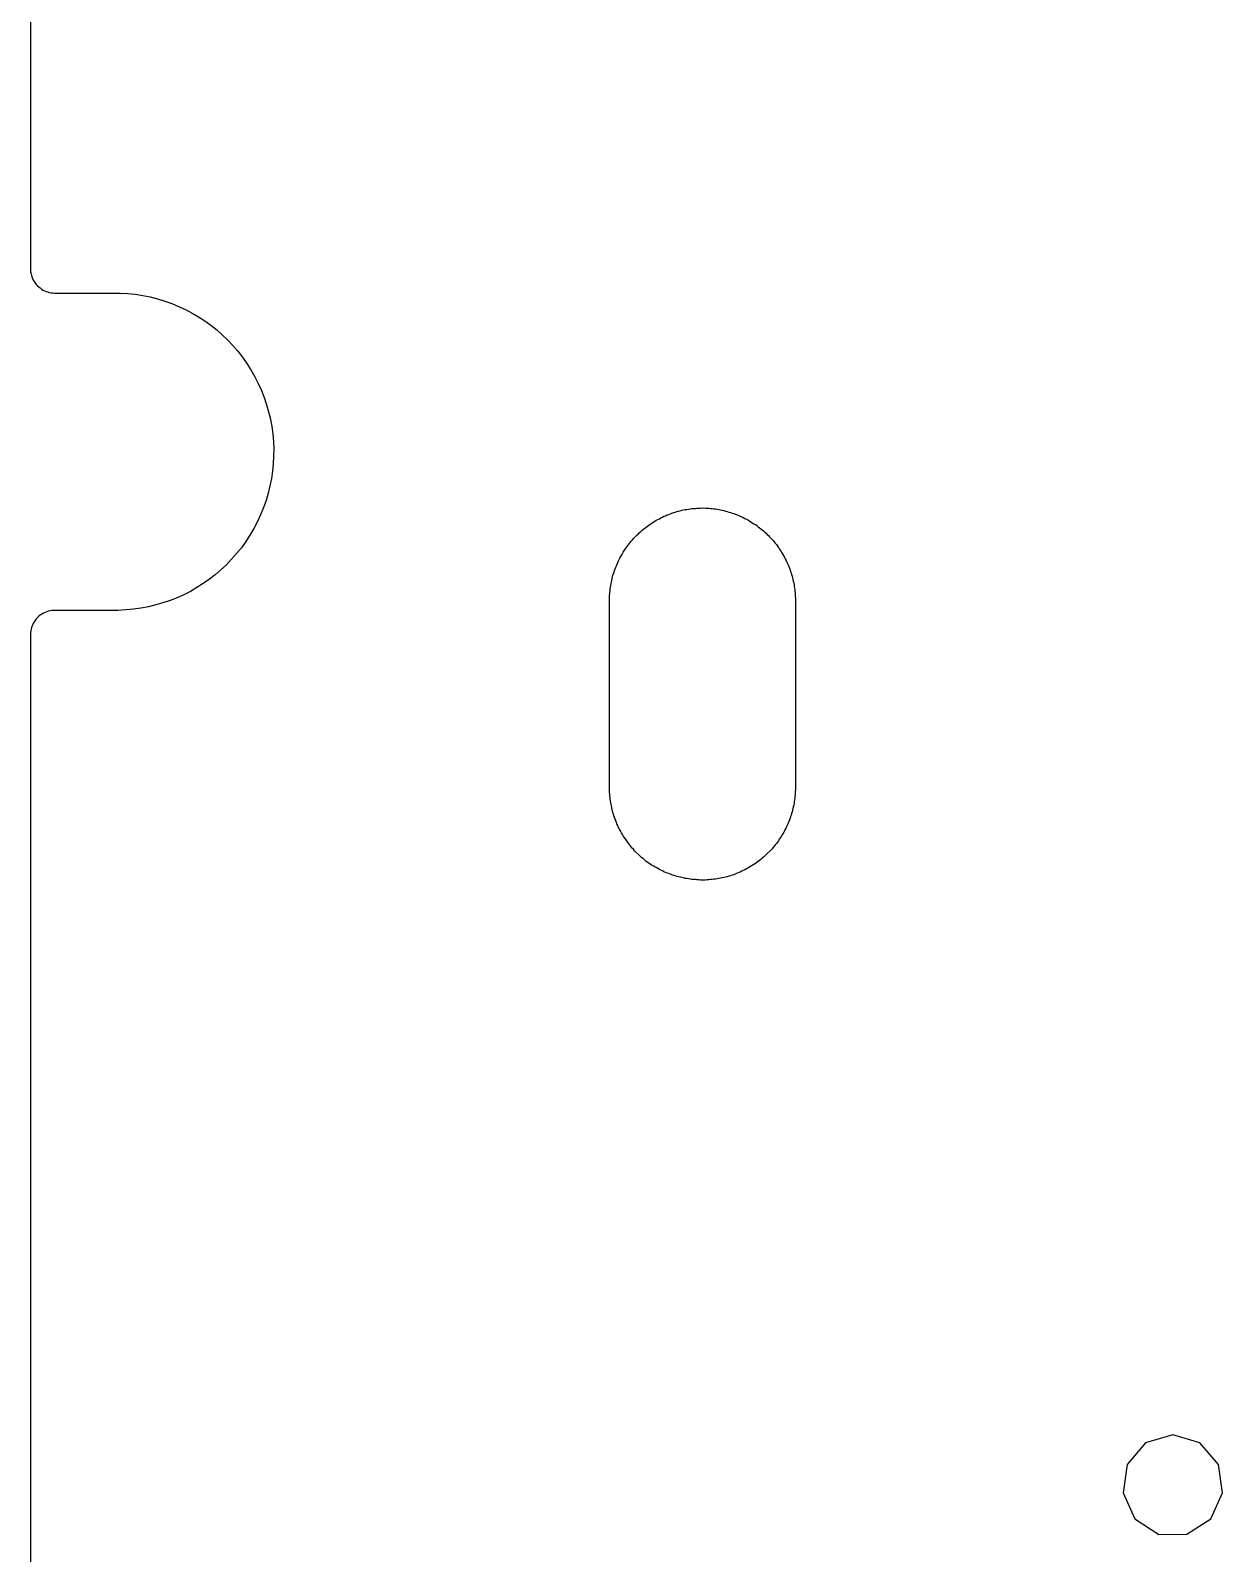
# Model space of a CAD drawing. Extents: x 14 to 158, y 769 to 1204.
# Drawn here: x 14 to 62.7, y 1079.8 to 1142 of the extents above; entities that cross this region are included whole.
import ezdxf

# ---------------------------------------------------------------- set-up
doc = ezdxf.new("R2010")
doc.units = 0

msp = doc.modelspace()

# ---------------------------------------------------------------- linework, layer by layer
at = {"layer": 'Top'}
for p, q in [((14.025766, 1183.901036), (14.0257, 1132.21)), ((14.0257, 1132.21), (14.032192, 1132.13713)), ((14.032192, 1132.13713), (14.048015, 1132.064179)), ((14.048015, 1132.064179), (14.067004, 1132.000803)), ((14.067004, 1132.000803), (14.082827, 1131.934263)), ((14.082827, 1131.934263), (14.114556, 1131.870887)), ((14.114556, 1131.870887), (14.139874, 1131.804347)), ((14.139874, 1131.804347), (14.177931, 1131.740971)), ((14.177931, 1131.740971), (14.260352, 1131.626854)), ((14.260352, 1131.626854), (14.307904, 1131.569808)), ((14.307904, 1131.569808), (14.364951, 1131.522256)), ((14.364951, 1131.522256), (14.415668, 1131.481033)), ((14.415668, 1131.481033), (14.479043, 1131.43981)), ((14.479043, 1131.43981), (14.53609, 1131.398588)), ((14.53609, 1131.398588), (14.599465, 1131.366859)), ((14.599465, 1131.366859), (14.666006, 1131.341541)), ((14.666006, 1131.341541), (14.729381, 1131.319388)), ((14.729381, 1131.319388), (14.795922, 1131.303565)), ((14.795922, 1131.303565), (14.868792, 1131.284576)), ((14.868792, 1131.284576), (14.941662, 1131.278085)), ((14.941662, 1131.278085), (15.005037, 1131.26859)), ((15.005037, 1131.26859), (17.6836, 1131.27)), ((17.6836, 1131.27), (18.000576, 1131.254176)), ((18.000576, 1131.254176), (18.30805, 1131.222448)), ((18.30805, 1131.222448), (18.618688, 1131.174896)), ((18.618688, 1131.174896), (18.916651, 1131.11785)), ((18.916651, 1131.11785), (19.217779, 1131.035429)), ((19.217779, 1131.035429), (19.509405, 1130.946678)), ((19.509405, 1130.946678), (19.794685, 1130.848409)), ((19.794685, 1130.848409), (20.076792, 1130.727963)), ((20.076792, 1130.727963), (20.355734, 1130.597998)), ((20.355734, 1130.597998), (20.631512, 1130.458531)), ((20.631512, 1130.458531), (20.888261, 1130.306381)), ((20.888261, 1130.306381), (21.148191, 1130.13521)), ((21.148191, 1130.13521), (21.392265, 1129.957701)), ((21.392265, 1129.957701), (21.636339, 1129.770682)), ((21.636339, 1129.770682), (21.864565, 1129.567815)), ((21.864565, 1129.567815), (22.08328, 1129.355437)), ((22.08328, 1129.355437), (22.292485, 1129.127211)), ((22.292485, 1129.127211), (22.495352, 1128.892648)), ((22.495352, 1128.892648), (22.691882, 1128.648574)), ((22.691882, 1128.648574), (22.869391, 1128.398155)), ((22.869391, 1128.398155), (23.031052, 1128.131896)), ((23.031052, 1128.131896), (23.195878, 1127.856118)), ((23.195878, 1127.856118), (23.33218, 1127.577176)), ((23.33218, 1127.577176), (23.462145, 1127.295069)), ((23.462145, 1127.295069), (23.576254, 1127.003443)), ((23.576254, 1127.003443), (23.674523, 1126.711825)), ((23.674523, 1126.711825), (23.753803, 1126.417035)), ((23.753803, 1126.417035), (23.826673, 1126.119072)), ((23.826673, 1126.119072), (23.88372, 1125.817944)), ((23.88372, 1125.817944), (23.924942, 1125.516808)), ((23.924942, 1125.516808), (23.95026, 1125.209342)), ((23.95026, 1125.209342), (23.966084, 1124.908206)), ((23.966084, 1124.908206), (23.956589, 1124.60074)), ((23.940766, 1124.293266), (23.915448, 1123.992138)), ((23.956589, 1124.60074), (23.940766, 1124.293266)), ((23.867896, 1123.691002), (23.81085, 1123.393039)), ((23.915448, 1123.992138), (23.867896, 1123.691002)), ((23.73798, 1123.091911), (23.649229, 1122.800293)), ((23.81085, 1123.393039), (23.73798, 1123.091911)), ((23.544623, 1122.505494), (23.430514, 1122.213876)), ((23.649229, 1122.800293), (23.544623, 1122.505494)), ((40.705517, 1122.409571), (40.778387, 1122.425394)), ((40.778387, 1122.425394), (40.844928, 1122.431886)), ((40.844928, 1122.431886), (40.917798, 1122.44138)), ((40.917798, 1122.44138), (40.981173, 1122.457204)), ((40.981173, 1122.457204), (41.054043, 1122.466698)), ((41.054043, 1122.466698), (41.120584, 1122.47319)), ((41.120584, 1122.47319), (41.1934, 1122.47)), ((41.1934, 1122.47), (41.256776, 1122.479494)), ((41.256776, 1122.479494), (41.3297, 1122.48)), ((41.3297, 1122.48), (41.396241, 1122.486492)), ((41.396241, 1122.486492), (41.5325, 1122.49)), ((41.5325, 1122.49), (41.60537, 1122.483508)), ((41.60537, 1122.483508), (41.7448, 1122.48)), ((41.7448, 1122.48), (41.808176, 1122.470506)), ((41.808176, 1122.470506), (41.881046, 1122.464014)), ((41.881046, 1122.464014), (41.947586, 1122.45452)), ((41.947586, 1122.45452), (42.020456, 1122.448028)), ((42.020456, 1122.448028), (42.083832, 1122.438534)), ((42.083832, 1122.438534), (42.156702, 1122.42271)), ((42.156702, 1122.42271), (42.223242, 1122.413216)), ((23.300549, 1121.931761), (23.154736, 1121.655991)), ((23.430514, 1122.213876), (23.300549, 1121.931761)), ((39.295428, 1121.791475), (39.349309, 1121.832698)), ((39.349309, 1121.832698), (39.41585, 1121.873921)), ((39.41585, 1121.873921), (39.472896, 1121.915143)), ((39.472896, 1121.915143), (39.536272, 1121.946872)), ((39.536272, 1121.946872), (39.593318, 1121.988094)), ((39.593318, 1121.988094), (39.659858, 1122.019823)), ((39.659858, 1122.019823), (39.723234, 1122.051551)), ((39.723234, 1122.051551), (39.78028, 1122.083279)), ((39.78028, 1122.083279), (39.846821, 1122.118173)), ((39.846821, 1122.118173), (39.910197, 1122.149901)), ((39.910197, 1122.149901), (39.976737, 1122.175219)), ((39.976737, 1122.175219), (40.040113, 1122.206947)), ((40.040113, 1122.206947), (40.106653, 1122.2291)), ((40.106653, 1122.2291), (40.170029, 1122.254418)), ((40.170029, 1122.254418), (40.236569, 1122.279736)), ((40.236569, 1122.279736), (40.309439, 1122.301889)), ((40.309439, 1122.301889), (40.372815, 1122.320877)), ((40.372815, 1122.320877), (40.439356, 1122.343112)), ((40.439356, 1122.343112), (40.502731, 1122.358935)), ((40.502731, 1122.358935), (40.575601, 1122.377924)), ((40.575601, 1122.377924), (40.642142, 1122.393747)), ((40.642142, 1122.393747), (40.705517, 1122.409571)), ((42.223242, 1122.413216), (42.286618, 1122.397393)), ((42.286618, 1122.397393), (42.359488, 1122.381569)), ((42.359488, 1122.381569), (42.426028, 1122.365745)), ((42.426028, 1122.365745), (42.489404, 1122.349922)), ((42.489404, 1122.349922), (42.562274, 1122.324604)), ((42.562274, 1122.324604), (42.628814, 1122.30878)), ((42.628814, 1122.30878), (42.69219, 1122.283463)), ((42.69219, 1122.283463), (42.758731, 1122.261309)), ((42.758731, 1122.261309), (42.822106, 1122.235992)), ((42.822106, 1122.235992), (42.894976, 1122.210674)), ((42.894976, 1122.210674), (42.961517, 1122.188521)), ((42.961517, 1122.188521), (43.024892, 1122.153628)), ((43.024892, 1122.153628), (43.091433, 1122.131393)), ((43.091433, 1122.131393), (43.148479, 1122.0965)), ((43.148479, 1122.0965), (43.211855, 1122.064772)), ((43.211855, 1122.064772), (43.278395, 1122.033043)), ((43.278395, 1122.033043), (43.341771, 1122.001315)), ((43.341771, 1122.001315), (43.398817, 1121.960092)), ((43.398817, 1121.960092), (43.462193, 1121.928364)), ((43.462193, 1121.928364), (43.519239, 1121.887141)), ((43.519239, 1121.887141), (43.58578, 1121.845919)), ((43.58578, 1121.845919), (43.642826, 1121.81419)), ((43.642826, 1121.81419), (43.699872, 1121.772968)), ((22.993075, 1121.380221), (22.821912, 1121.120291)), ((23.154736, 1121.655991), (22.993075, 1121.380221)), ((38.572733, 1121.13524), (38.620285, 1121.182792)), ((38.620285, 1121.182792), (38.667837, 1121.239839)), ((38.667837, 1121.239839), (38.70906, 1121.287391)), ((38.70906, 1121.287391), (38.807329, 1121.38566)), ((38.807329, 1121.38566), (38.864375, 1121.436377)), ((38.864375, 1121.436377), (38.911927, 1121.483929)), ((38.911927, 1121.483929), (38.962644, 1121.531481)), ((38.962644, 1121.531481), (39.01969, 1121.582198)), ((39.01969, 1121.582198), (39.067242, 1121.620255)), ((39.067242, 1121.620255), (39.124289, 1121.670972)), ((39.124289, 1121.670972), (39.181335, 1121.712195)), ((39.181335, 1121.712195), (39.238381, 1121.750253)), ((39.238381, 1121.750253), (39.295428, 1121.791475)), ((43.699872, 1121.772968), (43.756919, 1121.725416)), ((43.756919, 1121.725416), (43.8108, 1121.684193)), ((43.8108, 1121.684193), (43.867847, 1121.64297)), ((43.867847, 1121.64297), (43.918563, 1121.595418)), ((43.918563, 1121.595418), (43.97561, 1121.554196)), ((43.97561, 1121.554196), (44.032656, 1121.506644)), ((44.032656, 1121.506644), (44.080208, 1121.455927)), ((44.080208, 1121.455927), (44.12776, 1121.408375)), ((44.12776, 1121.408375), (44.178477, 1121.360823)), ((44.178477, 1121.360823), (44.226029, 1121.310106)), ((44.226029, 1121.310106), (44.273581, 1121.262554)), ((44.273581, 1121.262554), (44.324298, 1121.205507)), ((44.324298, 1121.205507), (44.365521, 1121.157955)), ((22.447873, 1120.625806), (22.245006, 1120.39758)), ((22.64123, 1120.866707), (22.447873, 1120.625806)), ((22.821912, 1121.120291), (22.64123, 1120.866707)), ((38.141494, 1120.510847), (38.182717, 1120.567893)), ((38.182717, 1120.567893), (38.214445, 1120.62494)), ((38.214445, 1120.62494), (38.246174, 1120.688315)), ((38.246174, 1120.688315), (38.328586, 1120.802432)), ((38.328586, 1120.802432), (38.360315, 1120.859479)), ((38.360315, 1120.859479), (38.442736, 1120.973596)), ((38.442736, 1120.973596), (38.490288, 1121.030642)), ((38.490288, 1121.030642), (38.53151, 1121.078194)), ((38.53151, 1121.078194), (38.572733, 1121.13524)), ((44.365521, 1121.157955), (44.413073, 1121.100909)), ((44.413073, 1121.100909), (44.454295, 1121.050192)), ((44.454295, 1121.050192), (44.501847, 1120.993146)), ((44.501847, 1120.993146), (44.58426, 1120.879029)), ((44.58426, 1120.879029), (44.622318, 1120.825147)), ((44.622318, 1120.825147), (44.657211, 1120.768101)), ((44.657211, 1120.768101), (44.698434, 1120.711055)), ((44.698434, 1120.711055), (44.730162, 1120.654008)), ((44.730162, 1120.654008), (44.771385, 1120.587468)), ((44.771385, 1120.587468), (44.803113, 1120.530422)), ((21.807575, 1119.960149), (21.573004, 1119.763619)), ((22.032628, 1120.169354), (21.807575, 1119.960149)), ((22.245006, 1120.39758), (22.032628, 1120.169354)), ((37.875333, 1119.867595), (37.891156, 1119.934136)), ((37.891156, 1119.934136), (37.913309, 1119.997512)), ((37.913309, 1119.997512), (37.938627, 1120.064052)), ((37.938627, 1120.064052), (37.963945, 1120.127428)), ((37.963945, 1120.127428), (37.995673, 1120.193968)), ((37.995673, 1120.193968), (38.020991, 1120.257344)), ((38.020991, 1120.257344), (38.05272, 1120.323885)), ((38.05272, 1120.323885), (38.084448, 1120.380931)), ((38.084448, 1120.380931), (38.109766, 1120.444307)), ((38.109766, 1120.444307), (38.141494, 1120.510847)), ((44.803113, 1120.530422), (44.834842, 1120.467046)), ((44.834842, 1120.467046), (44.86657, 1120.41)), ((44.86657, 1120.41), (44.901463, 1120.346624)), ((44.901463, 1120.346624), (44.923616, 1120.280083)), ((44.923616, 1120.280083), (44.955345, 1120.223037)), ((44.955345, 1120.223037), (44.980663, 1120.159661)), ((44.980663, 1120.159661), (45.012391, 1120.093121)), ((45.012391, 1120.093121), (45.037709, 1120.029745)), ((45.037709, 1120.029745), (45.063027, 1119.963205)), ((45.063027, 1119.963205), (45.07885, 1119.899829)), ((21.084784, 1119.399172), (20.824862, 1119.237511)), ((21.335276, 1119.5766), (21.084784, 1119.399172)), ((21.573004, 1119.763619), (21.335276, 1119.5766)), ((37.72651, 1119.259197), (37.736004, 1119.325737)), ((37.736004, 1119.325737), (37.745498, 1119.398607)), ((37.745498, 1119.398607), (37.761322, 1119.461983)), ((37.761322, 1119.461983), (37.777145, 1119.538017)), ((37.777145, 1119.538017), (37.792969, 1119.601393)), ((37.792969, 1119.601393), (37.808792, 1119.674263)), ((37.808792, 1119.674263), (37.824616, 1119.740803)), ((37.824616, 1119.740803), (37.875333, 1119.867595)), ((45.07885, 1119.899829), (45.104168, 1119.833289)), ((45.104168, 1119.833289), (45.126321, 1119.769913)), ((45.126321, 1119.769913), (45.142145, 1119.696962)), ((45.142145, 1119.696962), (45.157968, 1119.630421)), ((45.157968, 1119.630421), (45.176957, 1119.567046)), ((45.176957, 1119.567046), (45.19278, 1119.494094)), ((45.19278, 1119.494094), (45.208604, 1119.427554)), ((45.208604, 1119.427554), (45.224427, 1119.354684)), ((45.224427, 1119.354684), (45.230919, 1119.291308)), ((19.728113, 1118.708158), (19.436487, 1118.613062)), ((20.013393, 1118.822267), (19.728113, 1118.708158)), ((20.289163, 1118.945894), (20.013393, 1118.822267)), ((20.558595, 1119.082188), (20.289163, 1118.945894)), ((20.824862, 1119.237511), (20.558595, 1119.082188)), ((37.6787, 1118.76), (37.688194, 1118.83287)), ((37.6787, 1111.09), (37.6787, 1118.76)), ((37.688194, 1118.83287), (37.6882, 1118.91)), ((37.6882, 1118.91), (37.694692, 1118.976541)), ((37.694692, 1118.976541), (37.6947, 1119.05)), ((37.6947, 1119.05), (37.704194, 1119.122951)), ((37.704194, 1119.122951), (37.710686, 1119.186327)), ((37.710686, 1119.186327), (37.72651, 1119.259197)), ((45.230919, 1119.291308), (45.240413, 1119.218438)), ((45.240413, 1119.218438), (45.249908, 1119.151898)), ((45.249908, 1119.151898), (45.256399, 1119.078947)), ((45.256399, 1119.078947), (45.265893, 1119.006077)), ((45.265893, 1119.006077), (45.272385, 1118.933207)), ((45.272385, 1118.933207), (45.2724, 1118.87)), ((45.2724, 1118.87), (45.281894, 1118.79713)), ((45.281894, 1118.79713), (45.2819, 1110.97)), ((14.380795, 1118.074817), (14.323748, 1118.024101)), ((14.437841, 1118.11604), (14.380795, 1118.074817)), ((14.494887, 1118.154098), (14.437841, 1118.11604)), ((14.561428, 1118.188991), (14.494887, 1118.154098)), ((14.624803, 1118.22072), (14.561428, 1118.188991)), ((14.691344, 1118.242873), (14.624803, 1118.22072)), ((14.75472, 1118.26819), (14.691344, 1118.242873)), ((14.82759, 1118.284014), (14.75472, 1118.26819)), ((14.89413, 1118.293508), (14.82759, 1118.284014)), ((14.967, 1118.3), (14.89413, 1118.293508)), ((17.610681, 1118.302448), (14.967, 1118.3)), ((17.921319, 1118.321437), (17.610681, 1118.302448)), ((18.228793, 1118.353165), (17.921319, 1118.321437)), ((18.536267, 1118.394388), (18.228793, 1118.353165)), ((18.843733, 1118.448269), (18.536267, 1118.394388)), ((19.144869, 1118.524304), (18.843733, 1118.448269)), ((19.436487, 1118.613062), (19.144869, 1118.524304)), ((14.041438, 1117.466297), (14.025615, 1117.393427)), ((14.04793, 1117.539248), (14.041438, 1117.466297)), ((14.073248, 1117.602624), (14.04793, 1117.539248)), ((14.089072, 1117.669164), (14.073248, 1117.602624)), ((14.1208, 1117.73254), (14.089072, 1117.669164)), ((14.155693, 1117.79908), (14.1208, 1117.73254)), ((14.193751, 1117.856127), (14.155693, 1117.79908)), ((14.234974, 1117.913173), (14.193751, 1117.856127)), ((14.276196, 1117.967054), (14.234974, 1117.913173)), ((14.323748, 1118.024101), (14.276196, 1117.967054)), ((14.025615, 1117.393427), (14.0257, 1046.7)), ((37.678706, 1111.016035), (37.6787, 1111.09)), ((37.6882, 1110.94), (37.678706, 1111.016035)), ((37.688208, 1110.86287), (37.6882, 1110.94)), ((37.6947, 1110.79), (37.688208, 1110.86287)), ((37.694673, 1110.727908), (37.6947, 1110.79)), ((37.704167, 1110.655038), (37.694673, 1110.727908)), ((37.710659, 1110.582087), (37.704167, 1110.655038)), ((45.249922, 1110.61772), (45.240428, 1110.554344)), ((45.256414, 1110.69059), (45.249922, 1110.61772)), ((45.265908, 1110.763459), (45.256414, 1110.69059)), ((45.2724, 1110.83), (45.265908, 1110.763459)), ((45.272406, 1110.89713), (45.2724, 1110.83)), ((45.2819, 1110.97), (45.272406, 1110.89713)), ((37.720153, 1110.515546), (37.710659, 1110.582087)), ((37.735976, 1110.442677), (37.720153, 1110.515546)), ((37.745471, 1110.379301), (37.735976, 1110.442677)), ((37.761294, 1110.306431), (37.745471, 1110.379301)), ((37.777118, 1110.23989), (37.761294, 1110.306431)), ((37.792941, 1110.167021), (37.777118, 1110.23989)), ((37.808765, 1110.103645), (37.792941, 1110.167021)), ((37.824589, 1110.037104), (37.808765, 1110.103645)), ((37.849906, 1109.973729), (37.824589, 1110.037104)), ((37.86573, 1109.900859), (37.849906, 1109.973729)), ((45.126336, 1110.002788), (45.104183, 1109.936248)), ((45.142159, 1110.07574), (45.126336, 1110.002788)), ((45.157983, 1110.139115), (45.142159, 1110.07574)), ((45.176971, 1110.205656), (45.157983, 1110.139115)), ((45.192795, 1110.278607), (45.176971, 1110.205656)), ((45.208619, 1110.341983), (45.192795, 1110.278607)), ((45.224442, 1110.414934), (45.208619, 1110.341983)), ((45.230934, 1110.481474), (45.224442, 1110.414934)), ((45.240428, 1110.554344), (45.230934, 1110.481474)), ((37.891048, 1109.834318), (37.86573, 1109.900859)), ((37.913201, 1109.770943), (37.891048, 1109.834318)), ((37.938519, 1109.704402), (37.913201, 1109.770943)), ((37.963836, 1109.641026), (37.938519, 1109.704402)), ((37.98599, 1109.574486), (37.963836, 1109.641026)), ((38.020883, 1109.51744), (37.98599, 1109.574486)), ((38.043036, 1109.454064), (38.020883, 1109.51744)), ((38.077929, 1109.390688), (38.043036, 1109.454064)), ((38.109657, 1109.333642), (38.077929, 1109.390688)), ((44.866585, 1109.359537), (44.834856, 1109.296161)), ((44.901478, 1109.426077), (44.866585, 1109.359537)), ((44.923631, 1109.483124), (44.901478, 1109.426077)), ((44.955359, 1109.546499), (44.923631, 1109.483124)), ((44.980677, 1109.61304), (44.955359, 1109.546499)), ((45.012406, 1109.676416), (44.980677, 1109.61304)), ((45.037723, 1109.742956), (45.012406, 1109.676416)), ((45.063041, 1109.806332), (45.037723, 1109.742956)), ((45.078865, 1109.872872), (45.063041, 1109.806332)), ((45.104183, 1109.936248), (45.078865, 1109.872872)), ((38.141386, 1109.267101), (38.109657, 1109.333642)), ((38.173114, 1109.210055), (38.141386, 1109.267101)), ((38.208007, 1109.146679), (38.173114, 1109.210055)), ((38.246065, 1109.089633), (38.208007, 1109.146679)), ((38.280959, 1109.032587), (38.246065, 1109.089633)), ((38.319016, 1108.975541), (38.280959, 1109.032587)), ((38.48385, 1108.747315), (38.319016, 1108.975541)), ((38.521908, 1108.690268), (38.48385, 1108.747315)), ((44.501862, 1108.776399), (44.45431, 1108.719352)), ((44.584275, 1108.890508), (44.501862, 1108.776399)), ((44.622333, 1108.947554), (44.584275, 1108.890508)), ((44.657226, 1109.0046), (44.622333, 1108.947554)), ((44.698449, 1109.061647), (44.657226, 1109.0046)), ((44.730177, 1109.115528), (44.698449, 1109.061647)), ((44.7714, 1109.172574), (44.730177, 1109.115528)), ((44.803128, 1109.239115), (44.7714, 1109.172574)), ((44.834856, 1109.296161), (44.803128, 1109.239115)), ((38.572625, 1108.642716), (38.521908, 1108.690268)), ((38.613848, 1108.58567), (38.572625, 1108.642716)), ((38.6614, 1108.538118), (38.613848, 1108.58567)), ((38.708952, 1108.481071), (38.6614, 1108.538118)), ((38.905482, 1108.284541), (38.708952, 1108.481071)), ((38.962528, 1108.236989), (38.905482, 1108.284541)), ((39.01008, 1108.195767), (38.962528, 1108.236989)), ((39.067127, 1108.148215), (39.01008, 1108.195767)), ((39.114679, 1108.106992), (39.067127, 1108.148215)), ((39.171725, 1108.05944), (39.114679, 1108.106992)), ((43.867877, 1108.126598), (43.810831, 1108.085376)), ((43.918594, 1108.177315), (43.867877, 1108.126598)), ((43.97564, 1108.215373), (43.918594, 1108.177315)), ((44.032687, 1108.26609), (43.97564, 1108.215373)), ((44.324313, 1108.557708), (44.032687, 1108.26609)), ((44.365535, 1108.614754), (44.324313, 1108.557708)), ((44.413087, 1108.662306), (44.365535, 1108.614754)), ((44.45431, 1108.719352), (44.413087, 1108.662306)), ((39.342896, 1107.935821), (39.171725, 1108.05944)), ((39.406272, 1107.894598), (39.342896, 1107.935821)), ((39.463318, 1107.85654), (39.406272, 1107.894598)), ((39.529859, 1107.821647), (39.463318, 1107.85654)), ((39.552012, 1107.805824), (39.529859, 1107.821647)), ((39.571, 1107.79), (39.552012, 1107.805824)), ((39.5868, 1107.79), (39.571, 1107.79)), ((39.593334, 1107.788179), (39.5868, 1107.79)), ((39.5868, 1107.79), (39.5868, 1107.79)), ((39.659875, 1107.753286), (39.593334, 1107.788179)), ((39.72325, 1107.715228), (39.659875, 1107.753286)), ((39.780297, 1107.680335), (39.72325, 1107.715228)), ((39.846837, 1107.658182), (39.780297, 1107.680335)), ((39.910213, 1107.623289), (39.846837, 1107.658182)), ((39.976753, 1107.59156), (39.910213, 1107.623289)), ((40.040129, 1107.569326), (39.976753, 1107.59156)), ((40.106669, 1107.544008), (40.040129, 1107.569326)), ((40.170045, 1107.518691), (40.106669, 1107.544008)), ((40.236586, 1107.493373), (40.170045, 1107.518691)), ((40.309456, 1107.47122), (40.236586, 1107.493373)), ((42.692196, 1107.486138), (42.628821, 1107.460821)), ((42.758737, 1107.501962), (42.692196, 1107.486138)), ((42.822113, 1107.52728), (42.758737, 1107.501962)), ((42.894982, 1107.559008), (42.822113, 1107.52728)), ((42.961523, 1107.584326), (42.894982, 1107.559008)), ((43.024899, 1107.606479), (42.961523, 1107.584326)), ((43.091439, 1107.641372), (43.024899, 1107.606479)), ((43.148485, 1107.673101), (43.091439, 1107.641372)), ((43.211861, 1107.704829), (43.148485, 1107.673101)), ((43.278402, 1107.736557), (43.211861, 1107.704829)), ((43.341777, 1107.771451), (43.278402, 1107.736557)), ((43.398824, 1107.803179), (43.341777, 1107.771451)), ((43.462199, 1107.844402), (43.398824, 1107.803179)), ((43.519246, 1107.88246), (43.462199, 1107.844402)), ((43.585786, 1107.917353), (43.519246, 1107.88246)), ((43.642832, 1107.955411), (43.585786, 1107.917353)), ((43.756949, 1108.037823), (43.642832, 1107.955411)), ((43.810831, 1108.085376), (43.756949, 1108.037823)), ((40.372831, 1107.455396), (40.309456, 1107.47122)), ((40.439372, 1107.430078), (40.372831, 1107.455396)), ((40.502747, 1107.414255), (40.439372, 1107.430078)), ((40.575617, 1107.398431), (40.502747, 1107.414255)), ((40.642158, 1107.382607), (40.575617, 1107.398431)), ((40.705534, 1107.366784), (40.642158, 1107.382607)), ((40.778403, 1107.347795), (40.705534, 1107.366784)), ((40.844944, 1107.341304), (40.778403, 1107.347795)), ((40.917814, 1107.32548), (40.844944, 1107.341304)), ((40.98119, 1107.315986), (40.917814, 1107.32548)), ((41.05406, 1107.309494), (40.98119, 1107.315986)), ((41.1206, 1107.3), (41.05406, 1107.309494)), ((41.193424, 1107.299494), (41.1206, 1107.3)), ((41.2568, 1107.29), (41.193424, 1107.299494)), ((41.329659, 1107.286492), (41.2568, 1107.29)), ((41.3962, 1107.28), (41.329659, 1107.286492)), ((41.605459, 1107.283508), (41.3962, 1107.28)), ((41.672, 1107.29), (41.605459, 1107.283508)), ((41.744806, 1107.289601), (41.672, 1107.29)), ((41.808182, 1107.299095), (41.744806, 1107.289601)), ((41.881052, 1107.308589), (41.808182, 1107.299095)), ((41.947592, 1107.315081), (41.881052, 1107.308589)), ((42.020462, 1107.324575), (41.947592, 1107.315081)), ((42.083838, 1107.331067), (42.020462, 1107.324575)), ((42.156708, 1107.34689), (42.083838, 1107.331067)), ((42.223248, 1107.356385), (42.156708, 1107.34689)), ((42.286624, 1107.372208), (42.223248, 1107.356385)), ((42.359494, 1107.388032), (42.286624, 1107.372208)), ((42.426035, 1107.403855), (42.359494, 1107.388032)), ((42.48941, 1107.419679), (42.426035, 1107.403855)), ((42.56228, 1107.438667), (42.48941, 1107.419679)), ((42.628821, 1107.460821), (42.56228, 1107.438667)), ((60.6953, 1084.6), (59.58807, 1084.274203)), ((61.805777, 1084.27514), (60.695277, 1084.600937)), ((59.58807, 1084.274203), (58.83579, 1083.388963)), ((62.564565, 1083.3899), (61.805777, 1084.27514)), ((58.83579, 1083.388963), (58.669715, 1082.233863)), ((62.730648, 1082.2348), (62.564565, 1083.3899)), ((58.669715, 1082.233863), (59.145179, 1081.170913)), ((62.248668, 1081.17185), (62.730648, 1082.2348)), ((59.145179, 1081.170913), (60.122139, 1080.539063)), ((61.2717, 1080.54), (62.248668, 1081.17185)), ((60.122139, 1080.539063), (61.2717, 1080.54))]:
    msp.add_line(p, q, dxfattribs=at)

doc.saveas('drawing.dxf')
